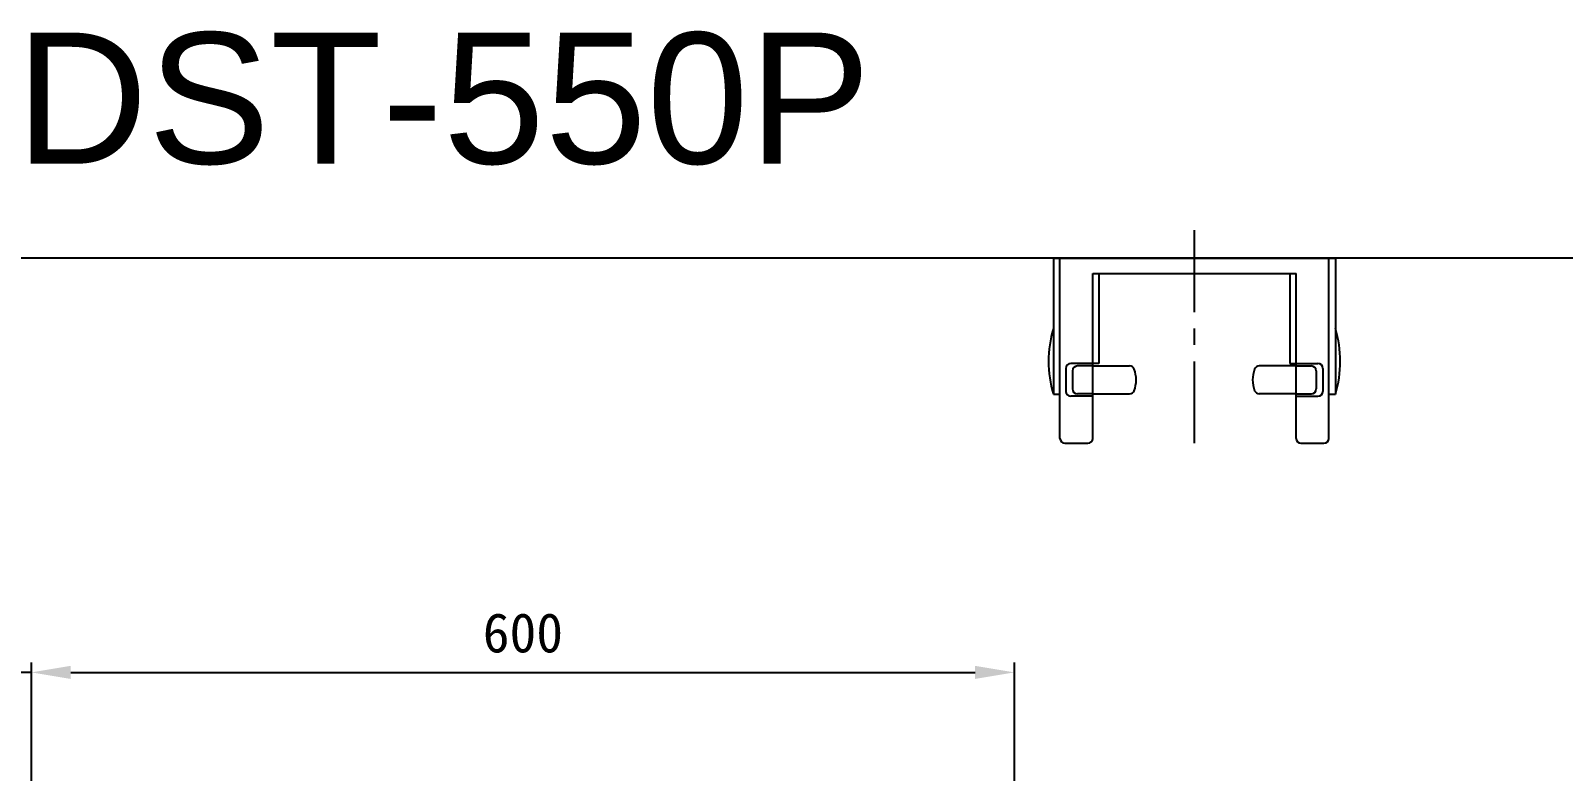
# Model space of a CAD drawing. Extents: x -2137 to 3740, y 68 to 2359.
# Drawn here: x -1513 to -577, y 1907 to 2359 of the extents above; entities that cross this region are included whole.
import ezdxf

# ---------------------------------------------------------------- set-up
doc = ezdxf.new("R2010")
doc.units = 0
doc.header["$LTSCALE"] = 20
doc.header["$MEASUREMENT"] = 0
doc.linetypes.add('CENTER', pattern=[2, 1.25, -0.25, 0.25, -0.25])
doc.layers.get('0').update_dxf_attribs({"linetype": 'CONTINUOUS'})
doc.layers.get('DEFPOINTS').update_dxf_attribs({"linetype": 'CONTINUOUS'})
for name, color, linetype in [('4', 4, 'CONTINUOUS'), ('6', 6, 'CONTINUOUS'), ('CENTER', 2, 'CENTER')]:
    doc.layers.add(name, color=color, linetype=linetype)
doc.styles.add('GHS', font='romans', dxfattribs={"bigfont": 'ghs'})
doc.dimstyles.get("Standard").update_dxf_attribs({"dimtxt": 2.7, "dimasz": 2.5, "dimexe": 1.5, "dimexo": 1.5, "dimgap": 1.5, "dimtad": 1, "dimdec": 0, "dimlfac": 10, "dimzin": 0, "dimdsep": 46, "dimtxsty": 'Standard', "dimcen": 0, "dimclrt": 2, "dimadec": 0, "dimazin": 0, "dimtfac": 1, "dimtdec": 0, "dimtmove": 0, "dimatfit": 3, "dimfxl": 0, "dimtolj": 1, "dimtzin": 0, "dimarcsym": 0})

# ---------------------------------------------------------------- blocks, each defined once
blk = doc.blocks.new('*D15')
at = {"color": 3, "lineweight": -2}
for p, q in [((-1522.6, 1838.43), (-1522.6, 1973.13)), ((-1512.14, 1838.43), (-1512.14, 1973.13)), ((-1546.6, 1967.13), (-1622.6, 1967.13)), ((-1512.14, 1967.13), (-1522.6, 1967.13)), ((-1488.14, 1967.13), (-1464.14, 1967.13))]:
    blk.add_line(p, q, dxfattribs=at)
at = {"color": 3}
for points in [[(-1546.6, 1971.13), (-1546.6, 1963.13), (-1522.6, 1967.13)], [(-1488.14, 1971.13), (-1488.14, 1963.13), (-1512.14, 1967.13)]]:
    blk.add_solid(points, dxfattribs=at)
at = {"layer": 'DEFPOINTS', "color": 0}
for p in [(-1512.14, 1967.13), (-1522.6, 1836.63), (-1512.14, 1836.63)]:
    blk.add_point(p, dxfattribs=at)
at = {"color": 2, "insert": (-1596.6, 1991.13), "char_height": 24, "attachment_point": 5}
blk.add_mtext('\\A1;10', dxfattribs=at)
blk = doc.blocks.new('*D19')
at = {"color": 3, "lineweight": -2}
for p, q in [((-1512.14, 1696.7), (-1512.14, 1973.13)), ((-912.4, 1696.7), (-912.4, 1973.13)), ((-1488.14, 1967.13), (-936.4, 1967.13))]:
    blk.add_line(p, q, dxfattribs=at)
at = {"color": 3}
for points in [[(-1488.14, 1971.13), (-1488.14, 1963.13), (-1512.14, 1967.13)], [(-936.4, 1971.13), (-936.4, 1963.13), (-912.4, 1967.13)]]:
    blk.add_solid(points, dxfattribs=at)
at = {"layer": 'DEFPOINTS', "color": 0}
for p in [(-912.4, 1967.13), (-1512.14, 1694.9), (-912.4, 1694.9)]:
    blk.add_point(p, dxfattribs=at)
at = {"color": 2, "insert": (-1212.27, 1991.13), "char_height": 24, "attachment_point": 5}
blk.add_mtext('\\A1;600', dxfattribs=at)

msp = doc.modelspace()

# ---------------------------------------------------------------- linework, layer by layer
at = {"layer": '4'}
for p, q in [((-888.6, 2219.94), (-716.6, 2219.94)), ((-888.6, 2219.94), (-888.6, 2136.94)), ((-884.6, 2109.94), (-884.6, 2219.94)), ((-720.6, 2109.94), (-720.6, 2219.94)), ((-716.6, 2219.94), (-716.6, 2136.94)), ((-864.6, 2210.63), (-740.6, 2210.63)), ((-864.6, 2109.94), (-864.6, 2210.63)), ((-860.83, 2210.63), (-860.83, 2155.63)), ((-744.38, 2210.63), (-744.38, 2155.63)), ((-740.6, 2109.94), (-740.6, 2210.63)), ((-880.98, 2152.63), (-880.98, 2138.63)), ((-864.6, 2155.63), (-877.98, 2155.63)), ((-876.98, 2151.13), (-876.98, 2140.13)), ((-864.6, 2154.13), (-873.98, 2154.13)), ((-860.83, 2155.63), (-864.6, 2155.63)), ((-864.6, 2154.13), (-842.15, 2154.13)), ((-740.6, 2154.13), (-763.06, 2154.13)), ((-744.38, 2155.63), (-740.6, 2155.63)), ((-740.6, 2155.63), (-727.23, 2155.63)), ((-740.6, 2154.13), (-731.23, 2154.13)), ((-728.23, 2151.13), (-728.23, 2140.13)), ((-724.23, 2152.63), (-724.23, 2138.63)), ((-888.6, 2136.94), (-884.6, 2136.94)), ((-864.6, 2135.63), (-877.98, 2135.63)), ((-864.6, 2137.13), (-873.98, 2137.13)), ((-864.6, 2137.13), (-842.15, 2137.13)), ((-740.6, 2137.13), (-763.06, 2137.13)), ((-740.6, 2137.13), (-731.23, 2137.13)), ((-740.6, 2135.63), (-727.23, 2135.63)), ((-720.6, 2136.94), (-716.6, 2136.94)), ((-881.6, 2106.94), (-867.6, 2106.94)), ((-737.6, 2106.94), (-723.6, 2106.94))]:
    msp.add_line(p, q, dxfattribs=at)
for centre, radius, start, end in [((-823.43, 2156.94), 68.18, 162.94091, 197.05909), ((-781.78, 2156.94), 68.18, 342.94091, 17.05909), ((-877.98, 2152.63), 3, 90, 180), ((-873.98, 2151.13), 3, 90, 180), ((-842.15, 2151.13), 3, 20.74303, 90), ((-856.67, 2145.63), 18.53, 339.25697, 20.74303), ((-748.54, 2145.63), 18.53, 159.25697, 200.74303), ((-763.06, 2151.13), 3, 90, 159.25697), ((-731.23, 2151.13), 3, 0, 90), ((-727.23, 2152.63), 3, 0, 90), ((-877.98, 2138.63), 3, 180, 270), ((-873.98, 2140.13), 3, 180, 270), ((-842.15, 2140.13), 3, 270, 339.25697), ((-763.06, 2140.13), 3, 200.74303, 270), ((-731.23, 2140.13), 3, 270, 0), ((-727.23, 2138.63), 3, 270, 0), ((-881.6, 2109.94), 3, 180, 270), ((-867.6, 2109.94), 3, 270, 0), ((-737.6, 2109.94), 3, 180, 270), ((-723.6, 2109.94), 3, 270, 0)]:
    msp.add_arc(centre, radius, start, end, dxfattribs=at)
at = {"layer": '6'}
msp.add_lwpolyline([(912.57, 2219.94), (-1522.6, 2219.94), (-1522.6, 294.9), (404.9, 294.9), (404.9, 1156.08)], dxfattribs=at)
at = {"layer": 'CENTER', "color": 2, "linetype": 'CENTER', "ltscale": 2}
msp.add_line((-802.6, 2106.94), (-802.6, 2239.7), dxfattribs=at)

# ---------------------------------------------------------------- texts
at = {"insert": (-1521.75, 2357.6), "char_height": 80, "width": 456.6, "attachment_point": 1, "style": 'GHS'}
msp.add_mtext('{\\fArial|b0|i0|c0|p34;DST-550P}', dxfattribs=at)

# ---------------------------------------------------------------- dimensions: what is measured, and where the dimension line sits
dim = msp.add_linear_dim(base=(-1512.14, 1967.13), p1=(-1522.6, 1836.63), p2=(-1512.14, 1836.63), dimstyle='Standard', override={"dimscale": 1.2, "dimtxt": 20, "dimasz": 20, "dimexe": 5, "dimgap": 10, "dimtoh": 1, "dimlfac": 1, "dimzin": 12, "dimclrd": 3, "dimclre": 3, "dimazin": 2, "dimarcsym": 1})
dim.commit()
dim.dimension.update_dxf_attribs({"geometry": '*D15', "text_midpoint": (-1596.6, 1967.13), "dimtype": 160})
dim = msp.add_linear_dim(base=(-912.4, 1967.13), p1=(-1512.14, 1694.9), p2=(-912.4, 1694.9), dimstyle='Standard', override={"dimscale": 1.2, "dimtxt": 20, "dimasz": 20, "dimexe": 5, "dimgap": 10, "dimlfac": 1, "dimzin": 8, "dimclrd": 3, "dimclre": 3, "dimazin": 2})
dim.commit()
dim.dimension.update_dxf_attribs({"geometry": '*D19', "text_midpoint": (-1212.27, 1991.13)})

doc.saveas('drawing.dxf')
